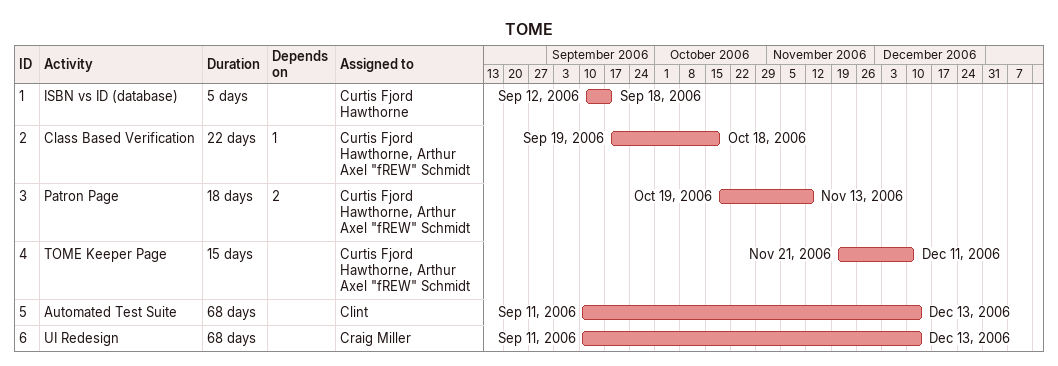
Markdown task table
TOME

| ID | Task | Duration | Start | Finish | Predecessors | Resources |
|---|---|---|---|---|---|---|
| 1 | ISBN vs ID (database) | 5d | 2006-09-12 | 2006-09-18 |  | Curtis Fjord Hawthorne |
| 2 | Class Based Verification | 22d | 2006-09-19 | 2006-10-18 | 1 | Curtis Fjord Hawthorne, Arthur Axel "fREW" Schmidt |
| 3 | Patron Page | 18d | 2006-10-19 | 2006-11-13 | 2 | Curtis Fjord Hawthorne, Arthur Axel "fREW" Schmidt |
| 4 | TOME Keeper Page | 15d | 2006-11-21 | 2006-12-11 |  | Curtis Fjord Hawthorne, Arthur Axel "fREW" Schmidt |
| 5 | Automated Test Suite | 68d | 2006-09-11 | 2006-12-13 |  | Clint |
| 6 | UI Redesign | 68d | 2006-09-11 | 2006-12-13 |  | Craig Miller |
